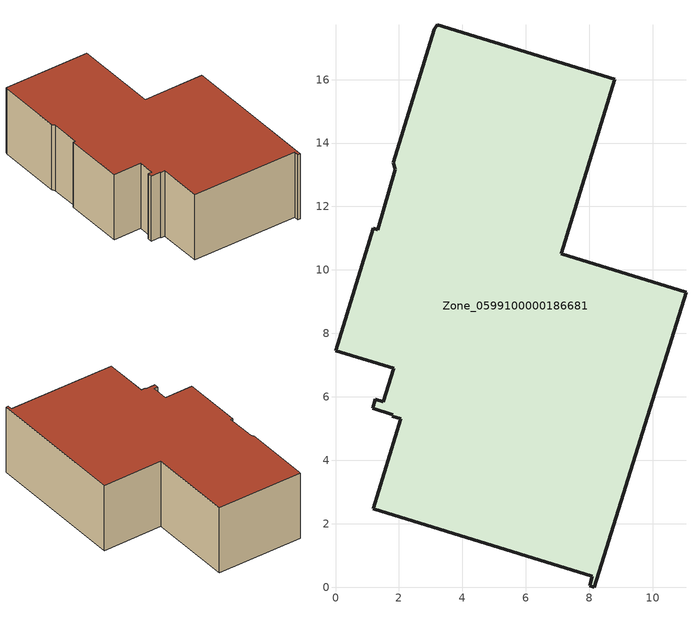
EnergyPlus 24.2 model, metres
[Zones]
Zone_0599100000186681
 floor ground (C_G): 1.51,5.84 1.83,6.9 0,7.46 1.19,11.32 1.33,11.27 1.88,13.17 1.82,13.37 3.12,17.59 3.2,17.73 8.81,16.01 7.11,10.51 11.05,9.3 8.15,0 8.01,0.05 8.1,0.35 1.19,2.48 2.06,5.31 1.78,5.39 1.8,5.44 1.17,5.64 1.26,5.92 z0
 wall outside (C_F): 1.83,6.9 1.51,5.84 1.26,5.92 1.17,5.64 1.8,5.44 1.78,5.39 2.06,5.31 1.19,2.48 8.1,0.35 8.01,0.05 8.15,0 11.05,9.3 7.11,10.51 8.81,16.01 3.2,17.73 3.12,17.59 1.82,13.37 1.88,13.17 1.33,11.27 1.19,11.32 0,7.46 1.83,6.9 z0:4.68
 roof outside (C_R): 1.17,5.64 1.8,5.44 1.78,5.39 2.06,5.31 1.19,2.48 8.1,0.35 8.01,0.05 8.15,0 11.05,9.3 7.11,10.51 8.81,16.01 3.2,17.73 3.12,17.59 1.82,13.37 1.88,13.17 1.33,11.27 1.19,11.32 0,7.46 1.83,6.9 1.51,5.84 1.26,5.92 z4.68
[BUILDING]
Pand.0599100000186681: North Axis=0; Terrain=City; Loads Convergence Tolerance Value=0.04; Temperature Convergence Tolerance Value=0.4; Solar Distribution=FullExterior; Maximum Number of Warmup Days=25; Minimum Number of Warmup Days=1
[Site:Location]
Rotterdam.The.Hague.AP_ZH_NLD Design_Conditions: Latitude=51.96; Longitude=4.45; Time Zone=1; Elevation=-4.5
[SITE:GROUNDTEMPERATURE:BUILDINGSURFACE]
18, 18, 18, 18, 18, 18, 18, 18, 18, 18, 18, 18
[MATERIAL] Thermal Absorptance=0.9; Solar Absorptance=0.7; Visible Absorptance=0.7
Name | Roughness | Thickness | Conductivity | Density | Specific Heat
G.TI.1975-1991 | MediumSmooth | 0.15 | 0.288461 | 540 | 1210
F.TI.1975-1991 | Rough | 0.3 | 0.230769 | 1920 | 840
R.TI.1975-1991 | MediumRough | 0.2 | 0.153846 | 1500 | 1000
[CONSTRUCTION]
C_G: G.TI.1975-1991
C_F: F.TI.1975-1991
C_R: R.TI.1975-1991
[ZONE]
Zone_0599100000186681: Type=1; Multiplier=1; Ceiling Height=Autocalculate; Volume=Autocalculate; Floor Area=autocalculate; Part of Total Floor Area=Yes
[ZONEINFILTRATION:DESIGNFLOWRATE]
Infil_Zone_0599100000186681: Zone or ZoneList or Space or SpaceList=Zone_0599100000186681; Schedule=AlwaysOn; Design Flow Rate Calculation Method=Flow/Area; Flow Rate per Floor Area=0.003; Constant Term Coefficient=1; Temperature Term Coefficient=0; Velocity Term Coefficient=0; Velocity Squared Term Coefficient=0
[HVACTEMPLATE:ZONE:IDEALLOADSAIRSYSTEM]
Zone_0599100000186681: Maximum Heating Supply Air Temperature=50; Minimum Cooling Supply Air Temperature=13; Maximum Heating Supply Air Humidity Ratio=0.0156; Minimum Cooling Supply Air Humidity Ratio=0.0077; Heating Limit=NoLimit; Cooling Limit=NoLimit; Dehumidification Control Type=ConstantSensibleHeatRatio; Cooling Sensible Heat Ratio=0.7; Dehumidification Setpoint=60; Humidification Control Type=None; Humidification Setpoint=30; Outdoor Air Method=None; Outdoor Air Flow Rate per Person=0.00944; Outdoor Air Flow Rate per Zone Floor Area=0; Outdoor Air Flow Rate per Zone=0; Demand Controlled Ventilation Type=None; Outdoor Air Economizer Type=NoEconomizer; Heat Recovery Type=None; Sensible Heat Recovery Effectiveness=0.7; Latent Heat Recovery Effectiveness=0.65
[ZONECONTROL:THERMOSTAT]
ThermostatControl_Zone_0599100000186681: Zone or ZoneList=Zone_0599100000186681; Control Type Schedule=DualSetpointControlType; Control 1=Thermostat_Zone_0599100000186681; Temperature Difference Between Cutout And Setpoint=0
[THERMOSTATSETPOINT:DUALSETPOINT]
Thermostat_Zone_0599100000186681: Heating Setpoint Temperature Schedule=HeatingSetpoint_Zone_0599100000186681; Cooling Setpoint Temperature Schedule=CoolingSetpoint_Zone_0599100000186681
[SCHEDULE:COMPACT]
HeatingSetpoint_Zone_0599100000186681: Through: 12/31, For: AllDays, Until: 24:00, 21
CoolingSetpoint_Zone_0599100000186681: Through: 12/31, For: AllDays, Until: 24:00, 24
DualSetpointControlType: Through: 12/31, For: AllDays, Until: 24:00, 4
AlwaysOn: Through: 12/31, For: AllDays, Until: 24:00, 1
